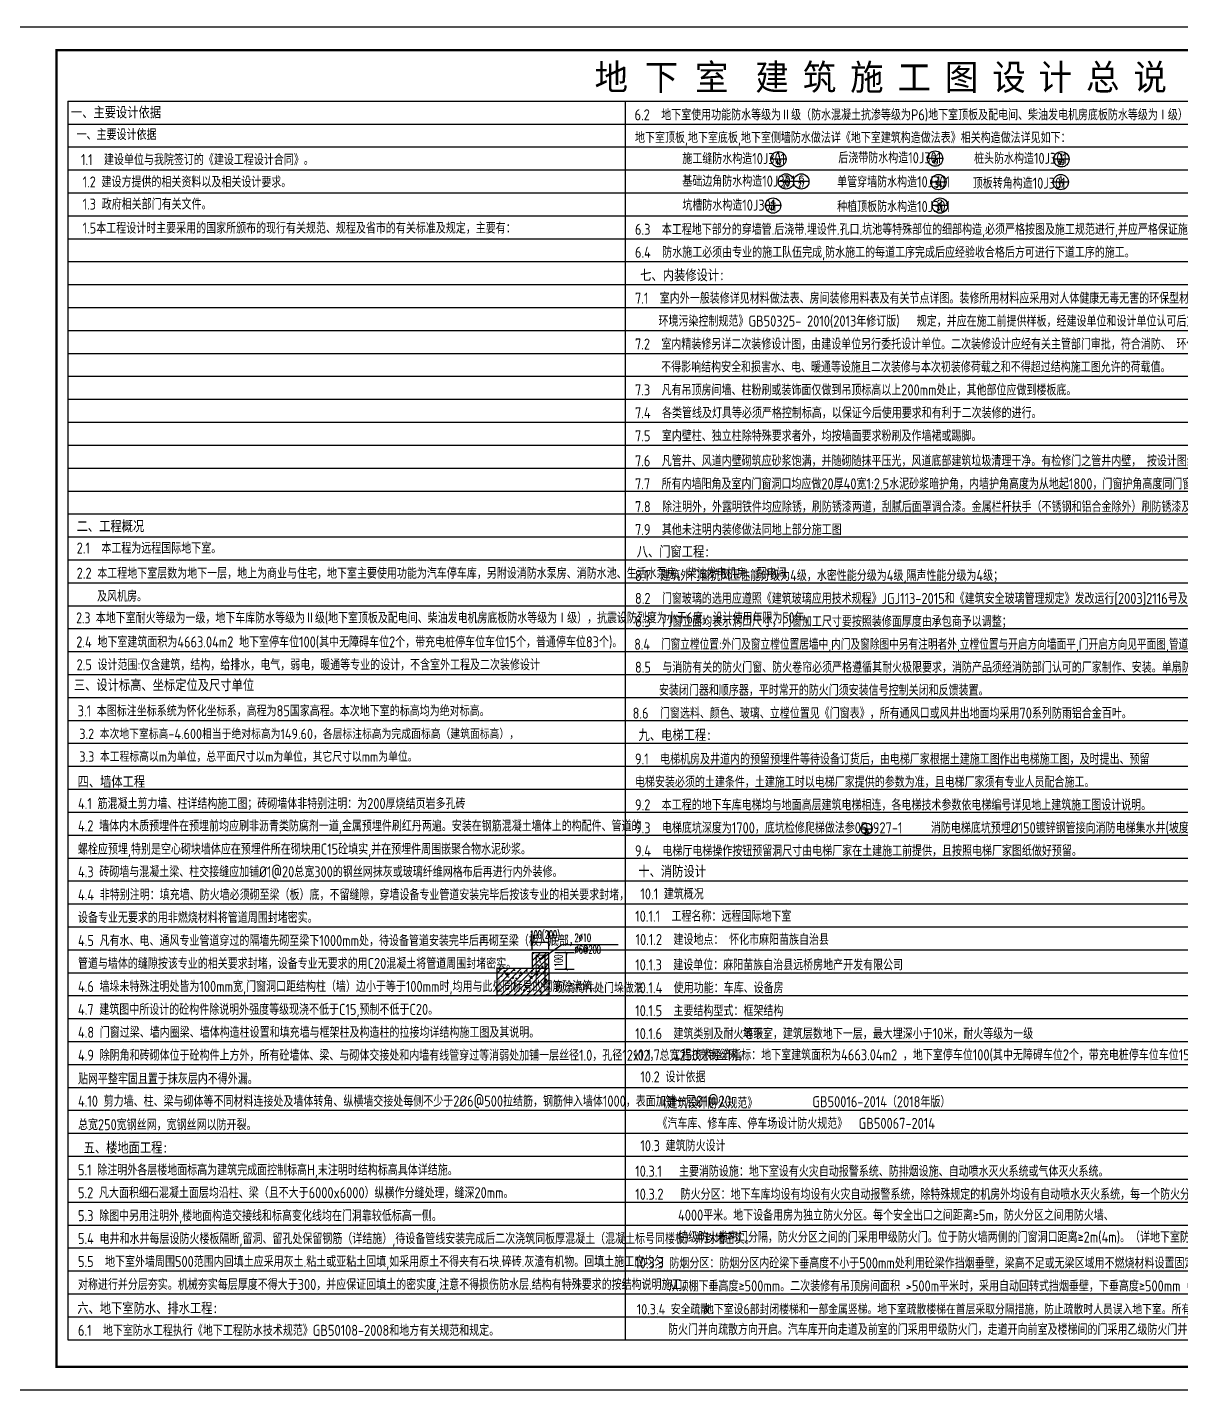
# Model space of a CAD drawing. Extents: x -737978 to 768813, y -372247 to 1140308.
# Drawn here: x -351233 to -300966, y -43903 to 15497 of the extents above; entities that cross this region are included whole.
import ezdxf
from ezdxf.enums import TextEntityAlignment as Align

# ---------------------------------------------------------------- set-up
doc = ezdxf.new("R2010")
doc.units = 0
doc.header["$LTSCALE"] = 1000
doc.header["$MEASUREMENT"] = 0
doc.layers.get('0').update_dxf_attribs({"linetype": 'CONTINUOUS'})
for name, color, linetype in [('A-ANNO-TEXT', 7, 'CONTINUOUS'), ('ANNO-TEXT', 33, 'CONTINUOUS'), ('DIM_IDEN', 3, 'CONTINUOUS'), ('PUB_TEXT', 7, 'CONTINUOUS'), ('PUB_TITLE', 4, 'CONTINUOUS'), ('TK', 8, 'CONTINUOUS')]:
    doc.layers.add(name, color=color, linetype=linetype)
doc.styles.add('_TCH_LABEL', font='COMPLEX', dxfattribs={"bigfont": 'GBCBIG'})
doc.styles.add('A-单线字', font='GBENOR', dxfattribs={"bigfont": 'GBCBIG'})
doc.styles.add('A-黑体', font='simhei_0.ttf', dxfattribs={"width": 0.85})
doc.styles.add('COMP', font='complex', dxfattribs={"bigfont": 'hztxt'})
doc.styles.add('DIM_FONT', font='SIMPLEX', dxfattribs={"width": 0.7, "bigfont": 'GBCBIG'})
doc.styles.add('zx', font='GBENOR.shx', dxfattribs={"bigfont": 'GBCBIG.shx'})
doc.styles.add('黑体chengyun', font='simhei_0.ttf', dxfattribs={"width": 0.8})

# ---------------------------------------------------------------- blocks, each defined once
blk = doc.blocks.new('_INDEX')
blk.add_line((-0.5, 0), (0.5, 0))
blk.add_circle((0, 0), 0.5)
at = {"style": 'COMP'}
for tag, width, p, p2 in [('1', 2.333333, (-0.17, 0.05), (0.17, 0.05)), ('-', 1.166667, (-0.17, -0.39), (0.17, -0.39))]:
    blk.add_attdef(tag, text='', height=0.34, dxfattribs=dict(at, width=width)).set_placement(p, p2, align=Align.FIT)

msp = doc.modelspace()

# ---------------------------------------------------------------- hatches: boundary and pattern name
at = {"layer": 'ANNO-TEXT'}
h = msp.add_hatch(dxfattribs=at)
h.set_pattern_fill('AN31C', scale=1000, style=0)
h.set_pattern_definition([(45, (-312818.8, 52300.62), (-141.42136, 141.42136), []), (50, (-312818.8, 52300.6), (717.26, -62.752), [75, -825]), (355, (-312818.8, 52300.6), (-138.751, 752.192), [60, -660]), (100.4514, (-312759, 52295.4), (578.5094, 689.4395), [63.74, -701.142]), (46.1842, (-312818.8, 52500.6), (1067.241, -165.519), [112.5, -1237.5]), (96.6356, (-312729.9, 52486.8), (934.663, 974.118), [95.61, -1051.713]), (351.1842, (-312818.8, 52500.6), (934.662, 974.119), [90, -990]), (21, (-312718.8, 52450.6), (596.907, -402.619), [75, -825]), (326, (-312718.8, 52450.6), (243.315, 725.15), [60, -660]), (71.4514, (-312669.05, 52417.1), (840.2226, 322.5305), [63.74, -701.142]), (37.5, (-312818.8, 52300.62), (12.15986, 332.89385), [0, -652, 0, -670, 0, -662.5]), (7.5, (-312818.8, 52300.6), (263.0695, 394.4117), [0, -382, 0, -637, 0, -252.5]), (327.5, (-313041.8, 52300.62), (533.8224, -22.5549), [0, -250, 0, -780, 0, -1035]), (317.5, (-313141.8, 52300.6), (583.1862, 100.105), [0, -325, 0, -518, 0, -735])])
h.paths.add_polyline_path([(-328671.1, -25005.9), (-328697.5, -25024.4, -0.8037845), (-328744.7, -25014, -1), (-328695.2, -25014, -0.1087799), (-328697.5, -25024.4), (-328671.1, -25005.9), (-328671.1, -24958.4), (-329055.2, -24958.4), (-329055.2, -25520.7), (-328671.1, -25520.7)], flags=16)
h.paths.add_polyline_path([(-329055.2, -24958.4), (-328671.1, -24958.4), (-328671.1, -25005.9), (-328501.3, -24886.6), (-328501.3, -24856.1), (-329224, -24856.1), (-329224, -25520.7), (-329055.2, -25520.7)])
h.paths.add_polyline_path([(-328501.3, -24886.6), (-328671.1, -25005.9), (-328671.1, -25520.7), (-328501.3, -25520.7)], flags=16)
h = msp.add_hatch(dxfattribs=at)
h.set_pattern_fill('AN31C', scale=1000, style=0)
h.set_pattern_definition([(45, (-317977.37, -24556.29), (-141.4214, 141.4214), []), (50, (-317977.37, -24556.3), (717.26, -62.752), [75, -825]), (355, (-317977.4, -24556.3), (-138.75, 752.192), [60, -660]), (100.4514, (-317917.6, -24561.5), (578.51, 689.44), [63.74, -701.142]), (46.184, (-317977.4, -24356.3), (1067.24, -165.52), [112.5, -1237.5]), (96.636, (-317888.4, -24370.1), (934.66, 974.12), [95.61, -1051.71]), (351.184, (-317977.4, -24356.3), (934.66, 974.12), [90, -990]), (21, (-317877.37, -24406.3), (596.907, -402.62), [75, -825]), (326, (-317877.4, -24406.3), (243.315, 725.15), [60, -660]), (71.4514, (-317827.6, -24439.84), (840.223, 322.53), [63.74, -701.142]), (37.5, (-317977.37, -24556.29), (12.16, 332.894), [0, -652, 0, -670, 0, -662.5]), (7.5, (-317977.37, -24556.3), (263.07, 394.412), [0, -382, 0, -637, 0, -252.5]), (327.5, (-318200.37, -24556.29), (533.8224, -22.555), [0, -250, 0, -780, 0, -1035]), (317.5, (-318300.37, -24556.3), (583.186, 100.105), [0, -325, 0, -518, 0, -735])])
h.paths.add_polyline_path([(-328501.3, -25520.7), (-330759.4, -25520.7), (-330759.4, -26720.7), (-329630.4, -26720.7), (-328501.3, -26720.7)])
for points in [[(-328980.1, -25014.7, 1), (-329029.7, -25014.7, 1)], [(-328695.2, -25014, 1), (-328744.7, -25014, 1)]]:
    msp.add_hatch(color=7, dxfattribs=at).paths.add_polyline_path(points)

# ---------------------------------------------------------------- linework, layer by layer
at = {"layer": 'ANNO-TEXT', "color": 7}
for p, q in [((-329224, -24728.3), (-329224, -23892.2)), ((-328501.3, -24728.3), (-328501.3, -23892.2)), ((-329228, -24392.2), (-328497.3, -24392.2)), ((-328906.3, -25171.1), (-327930.8, -24485.7)), ((-327403, -24856.1), (-328239.1, -24856.1)), ((-327930.8, -24485.7), (-325488.6, -24485.7)), ((-327739.1, -25582.8), (-327739.1, -24852.1)), ((-327403, -25578.8), (-328239.1, -25578.8))]:
    msp.add_line(p, q, dxfattribs=at)
at = {"layer": 'ANNO-TEXT', "color": 7, "const_width": 20}
for points in [[(-329290.2, -24458.4), (-329157.7, -24325.9)], [(-328563.6, -24458.4), (-328431.1, -24325.9)], [(-327672.9, -24918.4), (-327805.4, -24785.9)], [(-327672.9, -25645), (-327805.4, -25512.5)]]:
    msp.add_lwpolyline(points, dxfattribs=at)
at = {"layer": 'ANNO-TEXT', "color": 7}
for points in [[(-328501.3, -25520.7), (-328501.3, -24856.1), (-329224, -24856.1), (-329224, -25520.7)], [(-330759.4, -25520.7), (-328501.3, -25520.7), (-328501.3, -26720.7), (-329552.5, -26720.7), (-330759.4, -26720.7), (-330759.4, -25499.2)]]:
    msp.add_lwpolyline(points, dxfattribs=at)
at = {"layer": 'ANNO-TEXT', "color": 7, "const_width": 50}
msp.add_lwpolyline([(-328937.4, -26189.5, -1), (-329055.2, -26189.5), (-329055.2, -24958.4), (-328671.1, -24958.4), (-328671.1, -26189.5, -1), (-328788.9, -26189.5)], format="xyb", dxfattribs=at)
at = {"layer": 'ANNO-TEXT', "color": 7}
for centre in [(-329004.9, -25014.7), (-328720, -25014)]:
    msp.add_circle(centre, 24.8, dxfattribs=at)
at = {"layer": 'DIM_IDEN'}
for p, q in [((-318162.1, 9745.3), (-318828.8, 9745.3)), ((-311337.6, 9769.2), (-312004.3, 9769.2)), ((-305835.1, 9740.4), (-306501.8, 9740.4)), ((-317168.4, 8773.4), (-318501.7, 8773.4)), ((-311190.1, 8748.7), (-311856.8, 8748.7)), ((-305861.9, 8746.3), (-306528.5, 8746.3)), ((-318399.3, 7725.4), (-319066, 7725.4)), ((-311124.9, 7725.5), (-311791.5, 7725.5))]:
    msp.add_line(p, q, dxfattribs=at)
for centre in [(-311671, 9769.2), (-318495.5, 9745.3), (-306168.4, 9740.4), (-318168.4, 8773.4), (-317501.7, 8773.4), (-311523.4, 8748.7), (-306195.2, 8746.3), (-318732.6, 7725.4), (-311458.2, 7725.5)]:
    msp.add_circle(centre, 333.3, dxfattribs=at)
at = {"layer": 'PUB_TITLE'}
msp.add_lwpolyline([(-352457.6, -43902.5), (-268357.6, -43902.5), (-268357.6, 15497.5), (-352457.6, 15497.5)], close=True, dxfattribs=at)
at = {"layer": 'PUB_TITLE', "const_width": 100}
msp.add_lwpolyline([(-349957.6, -42902.5), (-269357.6, -42902.5), (-269357.6, 14497.5), (-349957.6, 14497.5)], close=True, dxfattribs=at)
at = {"layer": 'TK'}
for p, q in [((-349457.6, 12279.3), (-277958.7, 12279.3)), ((-349457.6, 12279.3), (-277958.7, 12279.3)), ((-349457.6, 11279.3), (-277958.7, 11279.3)), ((-349457.6, 11279.3), (-277958.7, 11279.3)), ((-349457.6, 10279.3), (-277958.7, 10279.3)), ((-349457.6, 10279.3), (-277958.7, 10279.3)), ((-349457.6, 9279.3), (-277958.7, 9279.3)), ((-349457.6, 9279.3), (-277958.7, 9279.3)), ((-349457.6, 8279.3), (-277958.7, 8279.3)), ((-349457.6, 8279.3), (-277958.7, 8279.3)), ((-349457.6, 7279.3), (-277958.7, 7279.3)), ((-349457.6, 7279.3), (-277958.7, 7279.3)), ((-349457.6, 6279.3), (-277958.7, 6279.3)), ((-349457.6, 6279.3), (-277958.7, 6279.3)), ((-349457.6, 5279.3), (-277958.7, 5279.3)), ((-349457.6, 5279.3), (-277958.7, 5279.3)), ((-349457.6, 4279.3), (-277958.7, 4279.3)), ((-349457.6, 4279.3), (-277958.7, 4279.3)), ((-349457.6, 3279.3), (-277958.7, 3279.3)), ((-349457.6, 3279.3), (-277958.7, 3279.3)), ((-349457.6, 2279.3), (-277958.7, 2279.3)), ((-349457.6, 2279.3), (-277958.7, 2279.3)), ((-349457.6, 1279.3), (-277958.7, 1279.3)), ((-349457.6, 1279.3), (-277958.7, 1279.3)), ((-349457.6, 279.3), (-277958.7, 279.3)), ((-349457.6, 279.3), (-277958.7, 279.3)), ((-349457.6, -720.7), (-277958.7, -720.7)), ((-349457.6, -720.7), (-277958.7, -720.7)), ((-349457.6, -1720.7), (-277958.7, -1720.7)), ((-349457.6, -1720.7), (-277958.7, -1720.7)), ((-349457.6, -2720.7), (-277958.7, -2720.7)), ((-349457.6, -2720.7), (-277958.7, -2720.7)), ((-349457.6, -3720.7), (-277958.7, -3720.7)), ((-349457.6, -3720.7), (-277958.7, -3720.7)), ((-349457.6, -4720.7), (-277958.7, -4720.7)), ((-349457.6, -4720.7), (-277958.7, -4720.7)), ((-349457.6, -5720.7), (-277958.7, -5720.7)), ((-349457.6, -5720.7), (-277958.7, -5720.7)), ((-349457.6, -6720.7), (-277958.7, -6720.7)), ((-349457.6, -6720.7), (-277958.7, -6720.7)), ((-349457.6, -7720.7), (-277958.7, -7720.7)), ((-349457.6, -7720.7), (-277958.7, -7720.7)), ((-349457.6, -8720.7), (-277958.7, -8720.7)), ((-349457.6, -8720.7), (-277958.7, -8720.7)), ((-349457.6, -9720.7), (-277958.7, -9720.7)), ((-349457.6, -9720.7), (-277958.7, -9720.7)), ((-349457.6, -10720.7), (-277958.7, -10720.7)), ((-349457.6, -10720.7), (-277958.7, -10720.7)), ((-349457.6, -11720.7), (-277958.7, -11720.7)), ((-349457.6, -11720.7), (-277958.7, -11720.7)), ((-349457.6, -12720.7), (-277958.7, -12720.7)), ((-349457.6, -12720.7), (-277958.7, -12720.7)), ((-349457.6, -13720.7), (-277958.7, -13720.7)), ((-349457.6, -13720.7), (-277958.7, -13720.7)), ((-349457.6, -14720.7), (-277958.7, -14720.7)), ((-349457.6, -14720.7), (-277958.7, -14720.7)), ((-349457.6, -15720.7), (-277958.7, -15720.7)), ((-349457.6, -15720.7), (-277958.7, -15720.7)), ((-349457.6, -16720.7), (-277958.7, -16720.7)), ((-349457.6, -16720.7), (-277958.7, -16720.7)), ((-349457.6, -17720.7), (-277958.7, -17720.7)), ((-349457.6, -17720.7), (-277958.7, -17720.7)), ((-349457.6, -18720.7), (-277958.7, -18720.7)), ((-349457.6, -18720.7), (-277958.7, -18720.7)), ((-349457.6, -19720.7), (-277958.7, -19720.7)), ((-349457.6, -19720.7), (-277958.7, -19720.7)), ((-349457.6, -20720.7), (-277958.7, -20720.7)), ((-349457.6, -20720.7), (-277958.7, -20720.7)), ((-349457.6, -21720.7), (-277958.7, -21720.7)), ((-349457.6, -21720.7), (-277958.7, -21720.7)), ((-349457.6, -22720.7), (-277958.7, -22720.7)), ((-349457.6, -22720.7), (-277958.7, -22720.7)), ((-349457.6, -23720.7), (-277958.7, -23720.7)), ((-349457.6, -23720.7), (-277958.7, -23720.7)), ((-349457.6, -24720.7), (-277958.7, -24720.7)), ((-349457.6, -24720.7), (-277958.7, -24720.7)), ((-349457.6, -25720.7), (-277958.7, -25720.7)), ((-349457.6, -25720.7), (-277958.7, -25720.7)), ((-349457.6, -26720.7), (-277958.7, -26720.7)), ((-349457.6, -26720.7), (-277958.7, -26720.7)), ((-349457.6, -27720.7), (-277958.7, -27720.7)), ((-349457.6, -27720.7), (-277958.7, -27720.7)), ((-349457.6, -28720.7), (-277958.7, -28720.7)), ((-349457.6, -28720.7), (-277958.7, -28720.7)), ((-349457.6, -29720.7), (-277958.7, -29720.7)), ((-349457.6, -29720.7), (-277958.7, -29720.7)), ((-349457.6, -30720.7), (-277958.7, -30720.7)), ((-349457.6, -30720.7), (-277958.7, -30720.7)), ((-349457.6, -31720.7), (-277958.7, -31720.7)), ((-349457.6, -31720.7), (-277958.7, -31720.7)), ((-349457.6, -32720.7), (-277958.7, -32720.7)), ((-349457.6, -32720.7), (-277958.7, -32720.7)), ((-349457.6, -33720.7), (-277958.7, -33720.7)), ((-349457.6, -33720.7), (-277958.7, -33720.7)), ((-349457.6, -34720.7), (-277958.7, -34720.7)), ((-349457.6, -34720.7), (-277958.7, -34720.7)), ((-349457.6, -35720.7), (-277958.7, -35720.7)), ((-349457.6, -35720.7), (-277958.7, -35720.7)), ((-349457.6, -36720.7), (-277958.7, -36720.7)), ((-349457.6, -36720.7), (-277958.7, -36720.7)), ((-349457.6, -37720.7), (-277958.7, -37720.7)), ((-349457.6, -37720.7), (-277958.7, -37720.7)), ((-349457.6, -38720.7), (-277958.7, -38720.7)), ((-349457.6, -38720.7), (-277958.7, -38720.7)), ((-349457.6, -39720.7), (-277958.7, -39720.7)), ((-349457.6, -39720.7), (-277958.7, -39720.7)), ((-349457.6, -40720.7), (-277958.7, -40720.7)), ((-349457.6, -40720.7), (-277958.7, -40720.7)), ((-349457.6, -41720.7), (-277958.7, -41720.7)), ((-349457.6, -41720.7), (-277958.7, -41720.7))]:
    msp.add_line(p, q, dxfattribs=at)
for points in [[(-349457.6, 12279.3), (-349457.6, -41720.7)], [(-349457.6, 12279.3), (-349457.6, -41720.7)], [(-325183.8, 12279.3), (-325183.8, -41720.7)], [(-325183.8, 12279.3), (-325183.8, -41720.7)]]:
    msp.add_lwpolyline(points, dxfattribs=at)

# ---------------------------------------------------------------- block references
at = {"layer": 'DIM_IDEN'}
ref = msp.add_blockref('_INDEX', (-314657.4, -19445.7), dxfattribs=dict(at, xscale=488.888734804932, yscale=488.888734804932, zscale=488.888734804932))
ref.add_attrib('1', '1', dxfattribs={"layer": '0', "height": 166.2, "style": 'COMP', "width": 2.333333}).set_placement((-314740.6, -19421.3), (-314574.3, -19421.3), align=Align.FIT)
ref.add_attrib('-', '56', dxfattribs={"layer": '0', "height": 166.22, "style": 'COMP', "width": 0.617647}).set_placement((-314740.6, -19636.4), (-314574.3, -19636.4), align=Align.FIT)

# ---------------------------------------------------------------- texts
at = {"layer": 'A-ANNO-TEXT', "style": 'A-黑体', "width": 0.95}
for s, height, p in [('地 下 室', 1126.58, (-326512.4, 12758)), ('建', 1126.6, (-319506.1, 12758)), ('筑', 1126.6, (-317440.3, 12758)), ('施', 1126.6, (-315374.5, 12758)), ('工', 1126.6, (-313308.6, 12758)), ('图', 1126.6, (-311242.8, 12758)), ('设', 1126.6, (-309177, 12758)), ('计', 1126.6, (-307161.2, 12758)), ('总', 1126.6, (-305095.3, 12758)), ('说', 1126.6, (-303029.5, 12758))]:
    msp.add_text(s, height=height, dxfattribs=at).set_placement(p)
at = {"layer": 'A-ANNO-TEXT', "style": 'A-单线字'}
for s, width, p in [('6.2  地下室使用功能防水等级为Ⅱ级（防水混凝土抗渗等级为P6)地下室顶板及配电间、柴油发电机房底板防水等级为Ⅰ级）地下室相关防水做法见', 0.95, (-324765.9, 11439.6)), ('一、主要设计依据', 0.95, (-349082.1, 10579.5)), ('地下室顶板,地下室底板,地下室侧墙防水做法详《地下室建筑构造做法表》相关构造做法详见如下：', 0.95, (-324748.6, 10446.2)), ('后浇带防水构造10J301', 0.95, (-315888, 9567.1)), ('1.1  建设单位与我院签订的《建设工程设计合同》。', 0.95, (-348891, 9485)), ('施工缝防水构造10J301', 0.95, (-322684.7, 9531.8)), ('桩头防水构造10J301', 0.95, (-309973.4, 9541.6)), ('1.2 建设方提供的相关资料以及相关设计要求。', 0.95, (-348821.5, 8511.3)), ('基础边角防水构造10J301', 0.95, (-322684.7, 8548.6)), ('单管穿墙防水构造10J301', 0.95, (-315937.8, 8516.5)), ('顶板转角构造10J301', 0.95, (-310029.2, 8460.7)), ('1.3 政府相关部门有关文件。', 0.95, (-348821.5, 7545.5)), ('坑槽防水构造10J301', 0.95, (-322684.7, 7502.9)), ('种植顶板防水构造10J301', 0.95, (-315937.8, 7439.9)), ('1.5本工程设计时主要采用的国家所颁布的现行有关规范、规程及省市的有关标准及规定，主要有：', 0.95, (-348821.5, 6501.8)), ('6.3  本工程地下部分的穿墙管.后浇带.埋设件.孔口.坑池等特殊部位的细部构造,必须严格按图及施工规范进行,并应严格保证施工质量。', 0.95, (-324748.6, 6446.2)), ('6.4  防水施工必须由专业的施工队伍完成,防水施工的每道工序完成后应经验收合格后方可进行下道工序的施工。', 0.95, (-324748.6, 5446.2)), ('7.1  室内外一般装修详见材料做法表、房间装修用料表及有关节点详图。装修所用材料应采用对人体健康无毒无害的环保型材料，同时符合《民用建筑工程室内', 0.95, (-324748.6, 3446.2)), ('环境污染控制规范》GB50325- 2010(2013年修订版)   规定，并应在施工前提供样板，经建设单位和设计单位认可后方可施工。 ', 0.95, (-323723.3, 2446.2)), ('7.2  室内精装修另详二次装修设计图，由建设单位另行委托设计单位。二次装修设计应经有关主管部门审批，符合消防、 环保、安全等相关规范要求，同时', 0.95, (-324748.6, 1446.2)), ('不得影响结构安全和损害水、电、暖通等设施且二次装修与本次初装修荷载之和不得超过结构施工图允许的荷载值。', 0.95, (-323607.1, 446.2)), ('7.3  凡有吊顶房间墙、柱粉刷或装饰面仅做到吊顶标高以上200mm处止，其他部位应做到楼板底。', 0.95, (-324748.6, -553.8)), ('7.4  各类管线及灯具等必须严格控制标高，以保证今后使用要求和有利于二次装修的进行。 ', 0.95, (-324748.6, -1553.8)), ('7.5  室内壁柱、独立柱除特殊要求者外，均按墙面要求粉刷及作墙裙或踢脚。 ', 0.95, (-324748.6, -2553.8)), ('7.6  凡管井、风道内壁砌筑应砂浆饱满，并随砌随抹平压光，风道底部建筑垃圾清理干净。有检修门之管井内壁， 按设计图纸要求随砌随抹灰。', 0.95, (-324748.6, -3644.7)), ('7.7  所有内墙阳角及室内门窗洞口均应做20厚40宽1:2.5水泥砂浆暗护角，内墙护角高度为从地起1800，门窗护角高度同门窗洞口高度。', 0.95, (-324748.6, -4644.7)), ('7.8  除注明外，外露明铁件均应除锈，刷防锈漆两道，刮腻后面罩调合漆。金属栏杆扶手（不锈钢和铝合金除外）刷防锈漆及底漆各一道，磁漆两道，颜色另详。 ', 0.95, (-324748.6, -5644.7)), ('7.9  其他未注明内装修做法同地上部分施工图', 0.95, (-324748.6, -6644.7)), ('8.1  建筑外门窗抗风压性能分级为4级，水密性能分级为4级,隔声性能分级为4级；   ', 0.95, (-324748.6, -8644.7)), ('8.2  门窗玻璃的选用应遵照《建筑玻璃应用技术规程》JGJ113-2015和《建筑安全玻璃管理规定》发改运行[2003]2116号及地方主管部门的有关规定；', 0.95, (-324748.6, -9644.7)), ('8.3  门窗立面均表示洞口尺寸，门窗加工尺寸要按照装修面厚度由承包商予以调整；', 0.95, (-324748.6, -10644.7)), ('8.4  门窗立樘位置:外门及窗立樘位置居墙中,内门及窗除图中另有注明者外,立樘位置与开启方向墙面平,门开启方向见平面图,管道竖井门设C15混凝土门槛高300。', 0.92, (-324779.8, -11644.7)), ('2.5 设计范围:仅含建筑，结构，给排水，电气，弱电，暖通等专业的设计，不含室外工程及二次装修设计', 0.95, (-349082.8, -12536.2)), ('8.5  与消防有关的防火门窗、防火卷帘必须严格遵循其耐火极限要求，消防产品须经消防部门认可的厂家制作、安装。单扇防火门必须安装闭门器，双扇防火门', 0.95, (-324748.6, -12644.7)), ('安装闭门器和顺序器，平时常开的防火门须安装信号控制关闭和反馈装置。', 0.95, (-323705.3, -13644.7)), ('3.1 本图标注坐标系统为怀化坐标系，高程为85国家高程。本次地下室的标高均为绝对标高。', 0.95, (-349035.2, -14546.3)), ('8.6  门窗选料、颜色、玻璃、立樘位置见《门窗表》，所有通风口或风井出地面均采用70系列防雨铝合金百叶。', 0.95, (-324851.3, -14644.7)), ('9.1  电梯机房及井道内的预留预埋件等待设备订货后，由电梯厂家根据土建施工图作出电梯施工图，及时提出、预留', 0.95, (-324748.6, -16644.7)), ('电梯安装必须的土建条件，土建施工时以电梯厂家提供的参数为准，且电梯厂家须有专业人员配合施工。', 0.95, (-324748.6, -17644.7)), ('4.1 筋混凝土剪力墙、柱详结构施工图；砖砌墙体非特别注明：为200厚烧结页岩多孔砖', 0.95, (-349022.5, -18586.5)), ('9.2  本工程的地下车库电梯均与地面高层建筑电梯相连，各电梯技术参数依电梯编号详见地上建筑施工图设计说明。', 0.95, (-324748.6, -18644.7)), ('4.2 墙体内木质预埋件在预埋前均应刷非沥青类防腐剂一道,金属预埋件刷红丹两遍。安装在钢筋混凝土墙体上的构配件、管道的', 0.95, (-349022.5, -19561.1)), ('9.3  电梯底坑深度为1700，底坑检修爬梯做法参05J927-1     消防电梯底坑预埋%%C150镀锌钢管接向消防电梯集水井(坡度2%%%，坡向集水井）', 0.95, (-324748.6, -19644.7)), ('螺栓应预埋,特别是空心砌块墙体应在预埋件所在砌块用C15砼填实,并在预埋件周围嵌聚合物水泥砂浆。', 0.95, (-349022.5, -20570.9)), ('9.4  电梯厅电梯操作按钮预留洞尺寸由电梯厂家在土建施工前提供，且按照电梯厂家图纸做好预留。', 0.95, (-324748.6, -20644.7)), ('4.3 砖砌墙与混凝土梁、柱交接缝应加铺%%C1@20总宽300的钢丝网抹灰或玻璃纤维网格布后再进行内外装修。', 0.95, (-349022.5, -21561.1)), ('4.4 非特别注明：填充墙、防火墙必须砌至梁（板）底，不留缝隙，穿墙设备专业管道安装完毕后按该专业的相关要求封堵，', 0.95, (-349022.5, -22561.1)), ('10.1 建筑概况', 0.95, (-324514.3, -22527.6)), ('设备专业无要求的用非燃烧材料将管道周围封堵密实。', 0.95, (-349022.5, -23555.6)), ('4.5 凡有水、电、通风专业管道穿过的隔墙先砌至梁下1000mm处，待设备管道安装完毕后再砌至梁（板）底部，', 0.95, (-349022.5, -24561.1)), ('管道与墙体的缝隙按该专业的相关要求封堵，设备专业无要求的用C20混凝土将管道周围封堵密实。', 0.95, (-349022.5, -25556.9)), ('4.6 墙垛未特殊注明处皆为100mm宽,门窗洞口距结构柱（墙）边小于等于100mm时,均用与此处同标号的钢筋砼浇筑。', 0.95, (-349022.5, -26561.1)), ('10.1.4  使用功能：车库、设备房', 0.95, (-324739.1, -26617.6)), ('4.7 建筑图中所设计的砼构件除说明外强度等级现浇不低于C15,预制不低于C20。', 0.95, (-349022.5, -27561.1)), ('10.1.5  主要结构型式：框架结构', 0.95, (-324739.1, -27617.6)), ('4.8 门窗过梁、墙内圈梁、墙体构造柱设置和填充墙与框架柱及构造柱的拉接均详结构施工图及其说明。', 0.95, (-349022.5, -28561.1)), ('10.1.6  建筑类别及耐火等级：', 0.95, (-324739.1, -28617.6)), ('地下室，建筑层数地下一层，最大埋深小于10米，耐火等级为一级', 0.95, (-320046.5, -28617.6)), ('4.9 除阴角和砖砌体位于砼构件上方外，所有砼墙体、梁、与砌体交接处和内墙有线管穿过等消弱处加铺一层丝径1.0，孔径12x12，总宽250宽钢丝网，', 0.95, (-349022.5, -29561.1)), ('10.1.7  工程技术经济指标：地下室建筑面积为4663.04m2 ，地下室停车位100(其中无障碍车位2个，带充电桩停车位车位15个，普通停车位83个)。', 0.95, (-324823.9, -29543.5)), ('贴网平整牢固且置于抹灰层内不得外漏。', 0.95, (-349022.5, -30585.3)), ('10.2 设计依据', 0.95, (-324514.3, -30503.7)), ('4.10 剪力墙、柱、梁与砌体等不同材料连接处及墙体转角、纵横墙交接处每侧不少于2%%C6@500拉结筋，钢筋伸入墙体1000，表面加铺一层%%C1@20', 0.95, (-349022.5, -31561.1)), ('《建筑设计防火规范》', 0.95, (-323769.3, -31642.5)), ('GB50016-2014（2018年版）', 0.95, (-317019.6, -31586.7)), ('总宽250宽钢丝网，宽钢丝网以防开裂。', 0.95, (-349022.5, -32587.5)), ('《汽车库、修车库、停车场设计防火规范》  GB50067-2014', 0.95, (-323769.3, -32530.1)), ('10.3 建筑防火设计', 0.95, (-324514.3, -33503.7)), ('5.1 除注明外各层楼地面标高为建筑完成面控制标高H,末注明时结构标高具体详结施。', 0.95, (-349022.5, -34561.1)), ('10.3.1   主要消防设施：地下室设有火灾自动报警系统、防排烟设施、自动喷水灭火系统或气体灭火系统。', 0.95, (-324739.1, -34617.6)), ('5.2 凡大面积细石混凝土面层均沿柱、梁（且不大于6000x6000）纵横作分缝处理，缝深20mm。', 0.95, (-349022.5, -35553.8)), ('10.3.2   防火分区：地下车库均设有均设有火灾自动报警系统，除特殊规定的机房外均设有自动喷水灭火系统，每一个防火分区每个防火分区均不大于', 0.95, (-324739.1, -35617.6)), ('5.3 除图中另用注明外,楼地面构造交接线和标高变化线均在门洞靠较低标高一侧。', 0.95, (-349022.5, -36553.8)), ('4000平米。地下设备用房为独立防火分区。每个安全出口之间距离≥5m，防火分区之间用防火墙、', 0.95, (-322871.9, -36531.1)), ('5.4 电井和水井每层设防火楼板隔断,留洞、留孔处保留钢筋（详结施）,待设备管线安装完成后二次浇筑同板厚混凝土（混凝土标号同楼板）并封堵密实。', 0.95, (-349022.5, -37553.8)), ('特级防火卷帘门分隔，防火分区之间的门采用甲级防火门。位于防火墙两侧的门窗洞口距离≥2m(4m)。（详地下室防火分区示意图）', 0.95, (-322871.9, -37488.4)), ('5.5  地下室外墙周围500范围内回填土应采用灰土.粘土或亚粘土回填,如采用原土不得夹有石块.碎砖.灰渣有机物。回填土施工应均匀', 0.95, (-349022.5, -38553.8)), ('10.3.3 防烟分区：防烟分区内砼梁下垂高度不小于500mm处利用砼梁作挡烟垂壁，梁高不足或无梁区域用不燃烧材料设置固定式档烟垂壁,', 0.95, (-324739.1, -38617.6)), ('对称进行并分层夯实。机械夯实每层厚度不得大于300，并应保证回填土的密实度,注意不得损伤防水层.结构有特殊要求的按结构说明施工。', 0.95, (-349022.5, -39553.8)), ('从顶棚下垂高度≥500mm。二次装修有吊顶房间面积 >500m平米时，采用自动回转式挡烟垂壁，下垂高度≥500mm（二次装修设计）。', 0.95, (-323285.5, -39617.6)), ('防火门并向疏散方向开启。汽车库开向走道及前室的门采用甲级防火门，走道开向前室及楼梯间的门采用乙级防火门并向疏散方向开启。', 0.95, (-323309.2, -41513.6)), ('6.1  地下室防水工程执行《地下工程防水技术规范》GB50108-2008和地方有关规范和规定。', 0.95, (-349022.5, -41553.8))]:
    msp.add_text(s, height=482.27, rotation=359.999768, dxfattribs=dict(at, width=width)).set_placement(p)
at = {"layer": 'A-ANNO-TEXT', "color": 6, "style": 'A-单线字'}
for s, width, p in [('2.1  本工程为远程国际地下室。', 0.95, (-349077.3, -7448.3)), ('2.2 本工程地下室层数为地下一层，地上为商业与住宅，地下室主要使用功能为汽车停车库，另附设消防水泵房、消防水池、生活水泵房、柴油发电机房、配电间', 0.95, (-349077.3, -8545.5)), ('及风机房。', 0.95, (-348190, -9545.5)), ('2.3 本地下室耐火等级为一级，地下车库防水等级为Ⅱ级(地下室顶板及配电间、柴油发电机房底板防水等级为Ⅰ级），抗震设防烈度为小于6度，设计使用年限为50年。', 0.9, (-349100.8, -10492)), ('2.4 地下室建筑面积为4663.04m2 地下室停车位100(其中无障碍车位2个，带充电桩停车位车位15个，普通停车位83个)。', 0.95, (-349097.8, -11543.5)), ('10.1.1  工程名称：远程国际地下室', 0.95, (-324739.1, -23498.9)), ('10.1.2  建设地点： 怀化市麻阳苗族自治县', 0.95, (-324724.2, -24513.7)), ('10.1.3  建设单位：麻阳苗族自治县远桥房地产开发有限公司  ', 0.95, (-324739.1, -25617.6))]:
    msp.add_text(s, height=482.27, rotation=359.999768, dxfattribs=dict(at, width=width)).set_placement(p)
at = {"layer": 'ANNO-TEXT', "color": 7}
for s, height, style, width, p in [('一、主要设计依据', 450, '黑体chengyun', 0.8, (-349330.7, 11570.8)), ('七、内装修设计:', 450, '黑体chengyun', 0.8, (-324522.7, 4472.4)), ('二、工程概况', 450, '黑体chengyun', 0.8, (-349082.1, -6472)), ('八、门窗工程:', 450, '黑体chengyun', 0.8, (-324674.5, -7579.9)), ('三、设计标高、坐标定位及尺寸单位', 450, '黑体chengyun', 0.8, (-349202.5, -13398.5)), ('九、电梯工程:', 450, '黑体chengyun', 0.8, (-324595.1, -15576.8)), ('四、墙体工程', 450, '黑体chengyun', 0.8, (-349041.2, -17611)), ('十、消防设计', 450, '黑体chengyun', 0.8, (-324601.3, -21520.2)), ('100(200)', 350, 'DIM_FONT', 0.6, (-329348.2, -24236.9)), ('2%%c10', 350, 'DIM_FONT', 0.6, (-327381.2, -24371)), ('%%C6@200', 350, 'DIM_FONT', 0.6, (-327380.3, -24889.4)), ('五、楼地面工程:', 450, '黑体chengyun', 0.8, (-348778.2, -33566.2)), ('六、地下室防水、排水工程:', 450, '黑体chengyun', 0.8, (-349054.4, -40560.9))]:
    msp.add_text(s, height=height, dxfattribs=dict(at, style=style, width=width)).set_placement(p)
at = {"layer": 'ANNO-TEXT', "color": 6, "style": 'zx'}
for s, p in [('3.2 本次地下室标高-4.600相当于绝对标高为149.60，各层标注标高为完成面标高（建筑面标高），', (-348962.5, -15534.9)), ('地下室设6部封闭楼梯和一部金属竖梯。地下室疏散楼梯在首层采取分隔措施，防止疏散时人员误入地下室。所有疏散楼梯均采用乙级', (-321735.2, -40617.6))]:
    msp.add_text(s, height=450, dxfattribs=at).set_placement(p)
at = {"layer": 'ANNO-TEXT', "color": 7, "style": 'zx'}
for s, p in [('3.3 本工程标高以m为单位，总平面尺寸以m为单位，其它尺寸以mm为单位。', (-348962.5, -16526.4)), ('现浇构件处门垛做法', (-328227.5, -26608.4)), ('10.3.4 安全疏散：', (-324671.4, -40617.6))]:
    msp.add_text(s, height=450, dxfattribs=at).set_placement(p)
at = {"layer": 'ANNO-TEXT', "color": 7, "style": 'DIM_FONT', "width": 0.6}
msp.add_text('100', height=350, rotation=90, dxfattribs=at).set_placement((-327910.9, -25468.7))
at = {"layer": 'PUB_TEXT', "style": '_TCH_LABEL'}
for s, height, width, p, p2 in [('42', 214.66, 0.75, (-318629.6, 9503.8), (-318361.3, 9503.8)), ('1', 214.7, 2.916667, (-318629.6, 9844.2), (-318361.3, 9844.2)), ('49', 214.66, 0.75, (-311805.1, 9527.7), (-311536.8, 9527.7)), ('-', 214.7, 1.458333, (-311805.1, 9796), (-311536.8, 9796)), ('1', 214.7, 2.916667, (-306302.6, 9767.2), (-306034.3, 9767.2)), ('6', 214.7, 1.875, (-317635.9, 8800.2), (-317367.5, 8800.2)), ('1', 214.7, 2.916667, (-311657.6, 8775.5), (-311389.3, 8775.5)), ('1', 214.7, 2.916667, (-306329.4, 8773.1), (-306061, 8773.1)), ('27', 214.66, 0.772059, (-318302.5, 8531.9), (-318034.2, 8531.9)), ('27', 214.66, 0.772059, (-317635.9, 8531.9), (-317367.5, 8531.9)), ('54', 214.66, 0.729167, (-311657.6, 8507.2), (-311389.3, 8507.2)), ('4', 214.7, 1.640625, (-318866.8, 7752.3), (-318598.5, 7752.3)), ('2', 214.7, 1.875, (-311592.4, 7752.3), (-311324, 7752.3)), ('41', 214.66, 0.875, (-318866.8, 7484), (-318598.5, 7484)), ('41', 214.66, 0.875, (-311592.4, 7484), (-311324, 7484))]:
    msp.add_text(s, height=height, dxfattribs=dict(at, width=width)).set_placement(p, p2, align=Align.FIT)
for s, height, width, p, p2 in [('59', 214.66, 0.772059, (-306302.6, 9498.9), (-306034.3, 9498.9)), ('3', 214.7, 1.875, (-318302.5, 8800.2), (-318034.2, 8800.2)), ('37', 214.66, 0.795455, (-306329.4, 8504.8), (-306061, 8504.8))]:
    msp.add_text(s, height=height, rotation=360, dxfattribs=dict(at, width=width)).set_placement(p, p2, align=Align.FIT)

doc.saveas('drawing.dxf')
